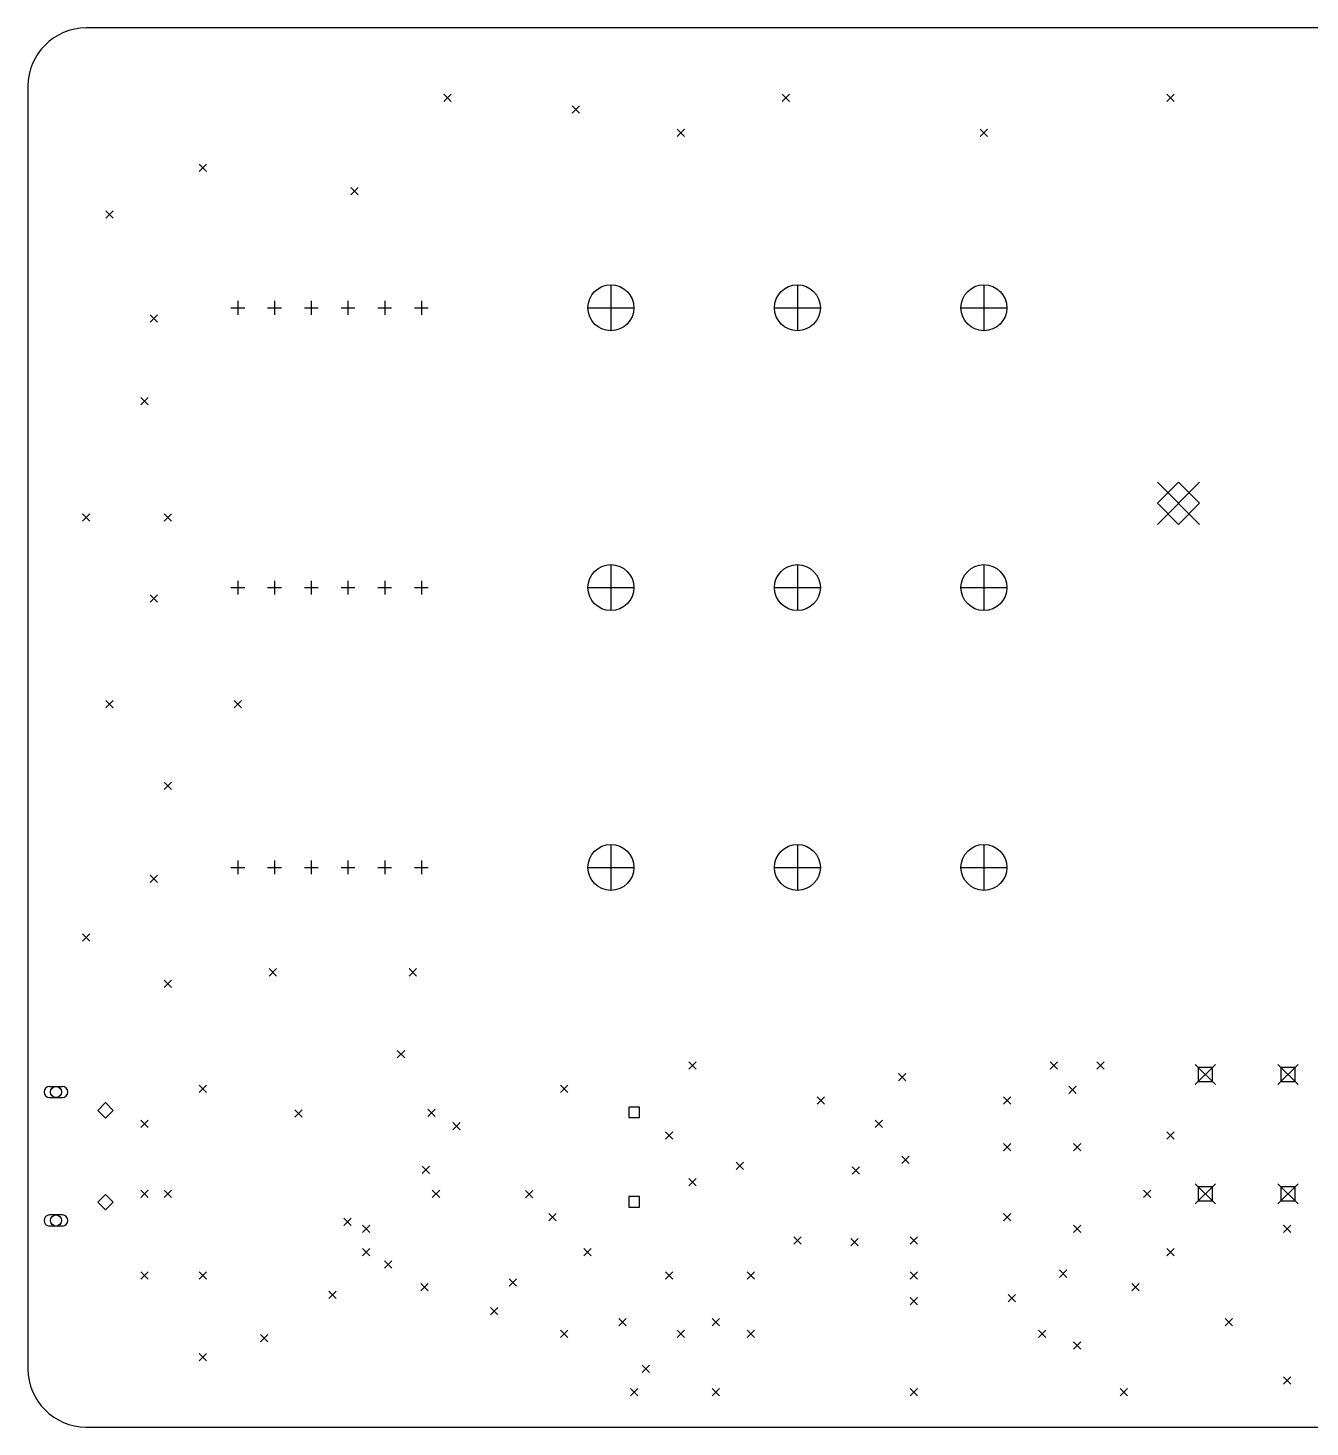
# Model space of a CAD drawing. Extents: x -3 to 140, y -124 to 0.
# Drawn here: x 0 to 69.8, y -76.2 to 0 of the extents above; entities that cross this region are included whole.
import ezdxf

# ---------------------------------------------------------------- set-up
doc = ezdxf.new("R2010")
doc.units = 0
doc.header["$MEASUREMENT"] = 0
doc.layers.add('BLACK', color=7, linetype='CONTINUOUS')

msp = doc.modelspace()

# ---------------------------------------------------------------- linework, layer by layer
at = {"layer": 'BLACK', "linetype": 'CONTINUOUS'}
for p, q in [((136.525, 0), (3.175, 0)), ((0, -3.175), (0, -73.025)), ((22.66, -3.61), (23.06, -4.01)), ((23.06, -3.61), (22.66, -4.01)), ((41.075, -3.61), (41.475, -4.01)), ((41.475, -3.61), (41.075, -4.01)), ((62.03, -3.61), (62.43, -4.01)), ((62.43, -3.61), (62.03, -4.01)), ((29.645, -4.245), (30.045, -4.645)), ((30.045, -4.245), (29.645, -4.645)), ((35.36, -5.515), (35.76, -5.915)), ((35.76, -5.515), (35.36, -5.915)), ((51.87, -5.515), (52.27, -5.915)), ((52.27, -5.515), (51.87, -5.915)), ((9.325, -7.42), (9.725, -7.82)), ((9.725, -7.42), (9.325, -7.82)), ((17.58, -8.69), (17.98, -9.09)), ((17.98, -8.69), (17.58, -9.09)), ((4.245, -9.96), (4.645, -10.36)), ((4.645, -9.96), (4.245, -10.36)), ((31.75, -13.99), (31.75, -16.49)), ((41.91, -13.99), (41.91, -16.49)), ((52.07, -13.99), (52.07, -16.49)), ((11.055, -15.24), (11.805, -15.24)), ((11.43, -14.865), (11.43, -15.615)), ((13.055, -15.24), (13.805, -15.24)), ((13.43, -14.865), (13.43, -15.615)), ((15.055, -15.24), (15.805, -15.24)), ((15.43, -14.865), (15.43, -15.615)), ((17.055, -15.24), (17.805, -15.24)), ((17.43, -14.865), (17.43, -15.615)), ((19.055, -15.24), (19.805, -15.24)), ((19.43, -14.865), (19.43, -15.615)), ((21.055, -15.24), (21.805, -15.24)), ((21.43, -14.865), (21.43, -15.615)), ((30.5, -15.24), (33, -15.24)), ((40.66, -15.24), (43.16, -15.24)), ((50.82, -15.24), (53.32, -15.24)), ((6.6622, -15.6225), (7.0622, -16.0225)), ((7.0622, -15.6225), (6.6622, -16.0225)), ((6.15, -20.12), (6.55, -20.52)), ((6.55, -20.12), (6.15, -20.52)), ((61.52, -24.74), (63.82, -27.04)), ((63.82, -24.74), (61.52, -27.04)), ((62.67, -24.74), (61.52, -25.89)), ((63.82, -25.89), (62.67, -24.74)), ((61.52, -25.89), (62.67, -27.04)), ((62.67, -27.04), (63.82, -25.89)), ((2.975, -26.47), (3.375, -26.87)), ((3.375, -26.47), (2.975, -26.87)), ((7.42, -26.47), (7.82, -26.87)), ((7.82, -26.47), (7.42, -26.87)), ((31.75, -29.23), (31.75, -31.73)), ((41.91, -29.23), (41.91, -31.73)), ((52.07, -29.23), (52.07, -31.73)), ((11.055, -30.48), (11.805, -30.48)), ((11.43, -30.105), (11.43, -30.855)), ((13.055, -30.48), (13.805, -30.48)), ((13.43, -30.105), (13.43, -30.855)), ((15.055, -30.48), (15.805, -30.48)), ((15.43, -30.105), (15.43, -30.855)), ((17.055, -30.48), (17.805, -30.48)), ((17.43, -30.105), (17.43, -30.855)), ((19.055, -30.48), (19.805, -30.48)), ((19.43, -30.105), (19.43, -30.855)), ((21.055, -30.48), (21.805, -30.48)), ((21.43, -30.105), (21.43, -30.855)), ((30.5, -30.48), (33, -30.48)), ((40.66, -30.48), (43.16, -30.48)), ((50.82, -30.48), (53.32, -30.48)), ((6.6622, -30.8825), (7.0622, -31.2825)), ((7.0622, -30.8825), (6.6622, -31.2825)), ((4.245, -36.63), (4.645, -37.03)), ((4.645, -36.63), (4.245, -37.03)), ((11.23, -36.63), (11.63, -37.03)), ((11.63, -36.63), (11.23, -37.03)), ((7.42, -41.075), (7.82, -41.475)), ((7.82, -41.075), (7.42, -41.475)), ((31.75, -44.47), (31.75, -46.97)), ((41.91, -44.47), (41.91, -46.97)), ((52.07, -44.47), (52.07, -46.97)), ((11.055, -45.72), (11.805, -45.72)), ((11.43, -45.345), (11.43, -46.095)), ((13.055, -45.72), (13.805, -45.72)), ((13.43, -45.345), (13.43, -46.095)), ((15.055, -45.72), (15.805, -45.72)), ((15.43, -45.345), (15.43, -46.095)), ((17.055, -45.72), (17.805, -45.72)), ((17.43, -45.345), (17.43, -46.095)), ((19.055, -45.72), (19.805, -45.72)), ((19.43, -45.345), (19.43, -46.095)), ((21.055, -45.72), (21.805, -45.72)), ((21.43, -45.345), (21.43, -46.095)), ((30.5, -45.72), (33, -45.72)), ((40.66, -45.72), (43.16, -45.72)), ((50.82, -45.72), (53.32, -45.72)), ((6.6622, -46.1425), (7.0622, -46.5425)), ((7.0622, -46.1425), (6.6622, -46.5425)), ((2.975, -49.33), (3.375, -49.73)), ((3.375, -49.33), (2.975, -49.73)), ((13.135, -51.235), (13.535, -51.635)), ((13.535, -51.235), (13.135, -51.635)), ((20.755, -51.235), (21.155, -51.635)), ((21.155, -51.235), (20.755, -51.635)), ((7.42, -51.87), (7.82, -52.27)), ((7.82, -51.87), (7.42, -52.27)), ((20.1185, -55.6919), (20.5185, -56.0919)), ((20.5185, -55.6919), (20.1185, -56.0919)), ((35.995, -56.315), (36.395, -56.715)), ((36.395, -56.315), (35.995, -56.715)), ((55.68, -56.315), (56.08, -56.715)), ((56.08, -56.315), (55.68, -56.715)), ((58.22, -56.315), (58.62, -56.715)), ((58.62, -56.315), (58.22, -56.715)), ((47.425, -56.95), (47.825, -57.35)), ((47.825, -56.95), (47.425, -57.35)), ((63.585, -56.45), (64.685, -57.55)), ((64.685, -56.45), (63.585, -57.55)), ((64.5239, -56.6111), (63.7461, -56.6111)), ((63.7461, -56.6111), (63.7461, -57.3889)), ((64.5239, -57.3889), (64.5239, -56.6111)), ((68.085, -56.45), (69.185, -57.55)), ((69.185, -56.45), (68.085, -57.55)), ((69.0239, -56.6111), (68.2461, -56.6111)), ((68.2461, -56.6111), (68.2461, -57.3889)), ((69.0239, -57.3889), (69.0239, -56.6111)), ((1.174, -57.652), (1.874, -57.652)), ((9.325, -57.585), (9.725, -57.985)), ((9.725, -57.585), (9.325, -57.985)), ((29.01, -57.585), (29.41, -57.985)), ((29.41, -57.585), (29.01, -57.985)), ((56.6975, -57.6359), (57.0975, -58.0359)), ((57.0975, -57.6359), (56.6975, -58.0359)), ((63.7461, -57.3889), (64.5239, -57.3889)), ((68.2461, -57.3889), (69.0239, -57.3889)), ((1.174, -58.252), (1.874, -58.252)), ((4.224, -58.527), (3.799, -58.952)), ((4.649, -58.952), (4.224, -58.527)), ((42.98, -58.22), (43.38, -58.62)), ((43.38, -58.22), (42.98, -58.62)), ((53.14, -58.22), (53.54, -58.62)), ((53.54, -58.22), (53.14, -58.62)), ((3.799, -58.952), (4.224, -59.377)), ((4.224, -59.377), (4.649, -58.952)), ((14.5306, -58.9229), (14.9306, -59.3229)), ((14.9306, -58.9229), (14.5306, -59.3229)), ((21.7868, -58.8808), (22.1868, -59.2808)), ((22.1868, -58.8808), (21.7868, -59.2808)), ((33.3028, -58.7722), (32.7372, -58.7722)), ((32.7372, -58.7722), (32.7372, -59.3378)), ((32.7372, -59.3378), (33.3028, -59.3378)), ((33.3028, -59.3378), (33.3028, -58.7722)), ((6.15, -59.49), (6.55, -59.89)), ((6.55, -59.49), (6.15, -59.89)), ((23.1375, -59.6164), (23.5375, -60.0164)), ((23.5375, -59.6164), (23.1375, -60.0164)), ((34.725, -60.125), (35.125, -60.525)), ((35.125, -60.125), (34.725, -60.525)), ((46.155, -59.49), (46.555, -59.89)), ((46.555, -59.49), (46.155, -59.89)), ((62.03, -60.125), (62.43, -60.525)), ((62.43, -60.125), (62.03, -60.525)), ((53.14, -60.76), (53.54, -61.16)), ((53.54, -60.76), (53.14, -61.16)), ((56.95, -60.76), (57.35, -61.16)), ((57.35, -60.76), (56.95, -61.16)), ((47.5957, -61.44), (47.9957, -61.84)), ((47.9957, -61.44), (47.5957, -61.84)), ((21.4795, -62.0002), (21.8795, -62.4002)), ((21.8795, -62.0002), (21.4795, -62.4002)), ((38.5716, -61.7684), (38.9716, -62.1684)), ((38.9716, -61.7684), (38.5716, -62.1684)), ((44.885, -62.03), (45.285, -62.43)), ((45.285, -62.03), (44.885, -62.43)), ((35.995, -62.665), (36.395, -63.065)), ((36.395, -62.665), (35.995, -63.065)), ((63.585, -62.95), (64.685, -64.05)), ((64.685, -62.95), (63.585, -64.05)), ((64.5239, -63.1111), (63.7461, -63.1111)), ((63.7461, -63.1111), (63.7461, -63.8889)), ((64.5239, -63.8889), (64.5239, -63.1111)), ((68.085, -62.95), (69.185, -64.05)), ((69.185, -62.95), (68.085, -64.05)), ((69.0239, -63.1111), (68.2461, -63.1111)), ((68.2461, -63.1111), (68.2461, -63.8889)), ((69.0239, -63.8889), (69.0239, -63.1111)), ((4.224, -63.527), (3.799, -63.952)), ((3.799, -63.952), (4.224, -64.377)), ((4.649, -63.952), (4.224, -63.527)), ((4.224, -64.377), (4.649, -63.952)), ((6.15, -63.3), (6.55, -63.7)), ((6.55, -63.3), (6.15, -63.7)), ((7.42, -63.3), (7.82, -63.7)), ((7.82, -63.3), (7.42, -63.7)), ((22.025, -63.3), (22.425, -63.7)), ((22.425, -63.3), (22.025, -63.7)), ((27.105, -63.317), (27.505, -63.717)), ((27.505, -63.317), (27.105, -63.717)), ((33.3028, -63.6522), (32.7372, -63.6522)), ((32.7372, -63.6522), (32.7372, -64.2178)), ((33.3028, -64.2178), (33.3028, -63.6522)), ((60.76, -63.3), (61.16, -63.7)), ((61.16, -63.3), (60.76, -63.7)), ((63.7461, -63.8889), (64.5239, -63.8889)), ((68.2461, -63.8889), (69.0239, -63.8889)), ((1.874, -64.652), (1.174, -64.652)), ((28.375, -64.57), (28.775, -64.97)), ((28.775, -64.57), (28.375, -64.97)), ((32.7372, -64.2178), (33.3028, -64.2178)), ((53.14, -64.57), (53.54, -64.97)), ((53.54, -64.57), (53.14, -64.97)), ((1.874, -65.252), (1.174, -65.252)), ((17.199, -64.824), (17.599, -65.224)), ((17.599, -64.824), (17.199, -65.224)), ((18.215, -65.205), (18.615, -65.605)), ((18.615, -65.205), (18.215, -65.605)), ((56.95, -65.205), (57.35, -65.605)), ((57.35, -65.205), (56.95, -65.605)), ((68.38, -65.205), (68.78, -65.605)), ((68.78, -65.205), (68.38, -65.605)), ((41.71, -65.84), (42.11, -66.24)), ((42.11, -65.84), (41.71, -66.24)), ((44.8205, -65.9375), (45.2205, -66.3375)), ((45.2205, -65.9375), (44.8205, -66.3375)), ((48.06, -65.84), (48.46, -66.24)), ((48.46, -65.84), (48.06, -66.24)), ((18.215, -66.475), (18.615, -66.875)), ((18.615, -66.475), (18.215, -66.875)), ((30.28, -66.475), (30.68, -66.875)), ((30.68, -66.475), (30.28, -66.875)), ((62.03, -66.475), (62.43, -66.875)), ((62.43, -66.475), (62.03, -66.875)), ((6.15, -67.745), (6.55, -68.145)), ((6.55, -67.745), (6.15, -68.145)), ((9.325, -67.745), (9.725, -68.145)), ((9.725, -67.745), (9.325, -68.145)), ((19.4173, -67.141), (19.8173, -67.541)), ((19.8173, -67.141), (19.4173, -67.541)), ((34.725, -67.745), (35.125, -68.145)), ((35.125, -67.745), (34.725, -68.145)), ((39.17, -67.745), (39.57, -68.145)), ((39.57, -67.745), (39.17, -68.145)), ((48.06, -67.745), (48.46, -68.145)), ((48.46, -67.745), (48.06, -68.145)), ((56.1938, -67.6475), (56.5938, -68.0475)), ((56.5938, -67.6475), (56.1938, -68.0475)), ((21.39, -68.38), (21.79, -68.78)), ((21.79, -68.38), (21.39, -68.78)), ((26.216, -68.126), (26.616, -68.526)), ((26.616, -68.126), (26.216, -68.526)), ((60.125, -68.38), (60.525, -68.78)), ((60.525, -68.38), (60.125, -68.78)), ((16.3844, -68.7928), (16.7844, -69.1928)), ((16.7844, -68.7928), (16.3844, -69.1928)), ((48.06, -69.142), (48.46, -69.542)), ((48.46, -69.142), (48.06, -69.542)), ((53.3875, -68.985), (53.7875, -69.385)), ((53.7875, -68.985), (53.3875, -69.385)), ((25.2, -69.69), (25.6, -70.09)), ((25.6, -69.69), (25.2, -70.09)), ((32.185, -70.285), (32.585, -70.685)), ((32.585, -70.285), (32.185, -70.685)), ((37.265, -70.285), (37.665, -70.685)), ((37.665, -70.285), (37.265, -70.685)), ((65.205, -70.285), (65.605, -70.685)), ((65.605, -70.285), (65.205, -70.685)), ((12.6654, -71.1563), (13.0654, -71.5563)), ((13.0654, -71.1563), (12.6654, -71.5563)), ((29.01, -70.92), (29.41, -71.32)), ((29.41, -70.92), (29.01, -71.32)), ((35.36, -70.92), (35.76, -71.32)), ((35.76, -70.92), (35.36, -71.32)), ((39.17, -70.92), (39.57, -71.32)), ((39.57, -70.92), (39.17, -71.32)), ((55.045, -70.92), (55.445, -71.32)), ((55.445, -70.92), (55.045, -71.32)), ((56.95, -71.555), (57.35, -71.955)), ((57.35, -71.555), (56.95, -71.955)), ((9.325, -72.19), (9.725, -72.59)), ((9.725, -72.19), (9.325, -72.59)), ((33.455, -72.825), (33.855, -73.225)), ((33.855, -72.825), (33.455, -73.225)), ((68.38, -73.46), (68.78, -73.86)), ((68.78, -73.46), (68.38, -73.86)), ((32.82, -74.095), (33.22, -74.495)), ((33.22, -74.095), (32.82, -74.495)), ((37.265, -74.095), (37.665, -74.495)), ((37.665, -74.095), (37.265, -74.495)), ((48.06, -74.095), (48.46, -74.495)), ((48.46, -74.095), (48.06, -74.495)), ((59.49, -74.095), (59.89, -74.495)), ((59.89, -74.095), (59.49, -74.495)), ((3.175, -76.2), (136.525, -76.2))]:
    msp.add_line(p, q, dxfattribs=at)
at = {"layer": 'BLACK'}
for centre, radius in [((31.75, -15.24), 1.25), ((41.91, -15.24), 1.25), ((52.07, -15.24), 1.25), ((31.75, -30.48), 1.25), ((41.91, -30.48), 1.25), ((52.07, -30.48), 1.25), ((31.75, -45.72), 1.25), ((41.91, -45.72), 1.25), ((52.07, -45.72), 1.25), ((1.524, -57.952), 0.3), ((1.524, -64.952), 0.3)]:
    msp.add_circle(centre, radius, dxfattribs=at)
for centre, radius, start, end in [((3.175, -3.175), 3.175, 90, 180), ((1.174, -57.952), 0.3, 90, 270), ((1.874, -57.952), 0.3, 270, 450), ((1.174, -64.952), 0.3, 450, 630), ((1.874, -64.952), 0.3, 270, 450), ((3.175, -73.025), 3.175, 180, 270)]:
    msp.add_arc(centre, radius, start, end, dxfattribs=at)

doc.saveas('drawing.dxf')
